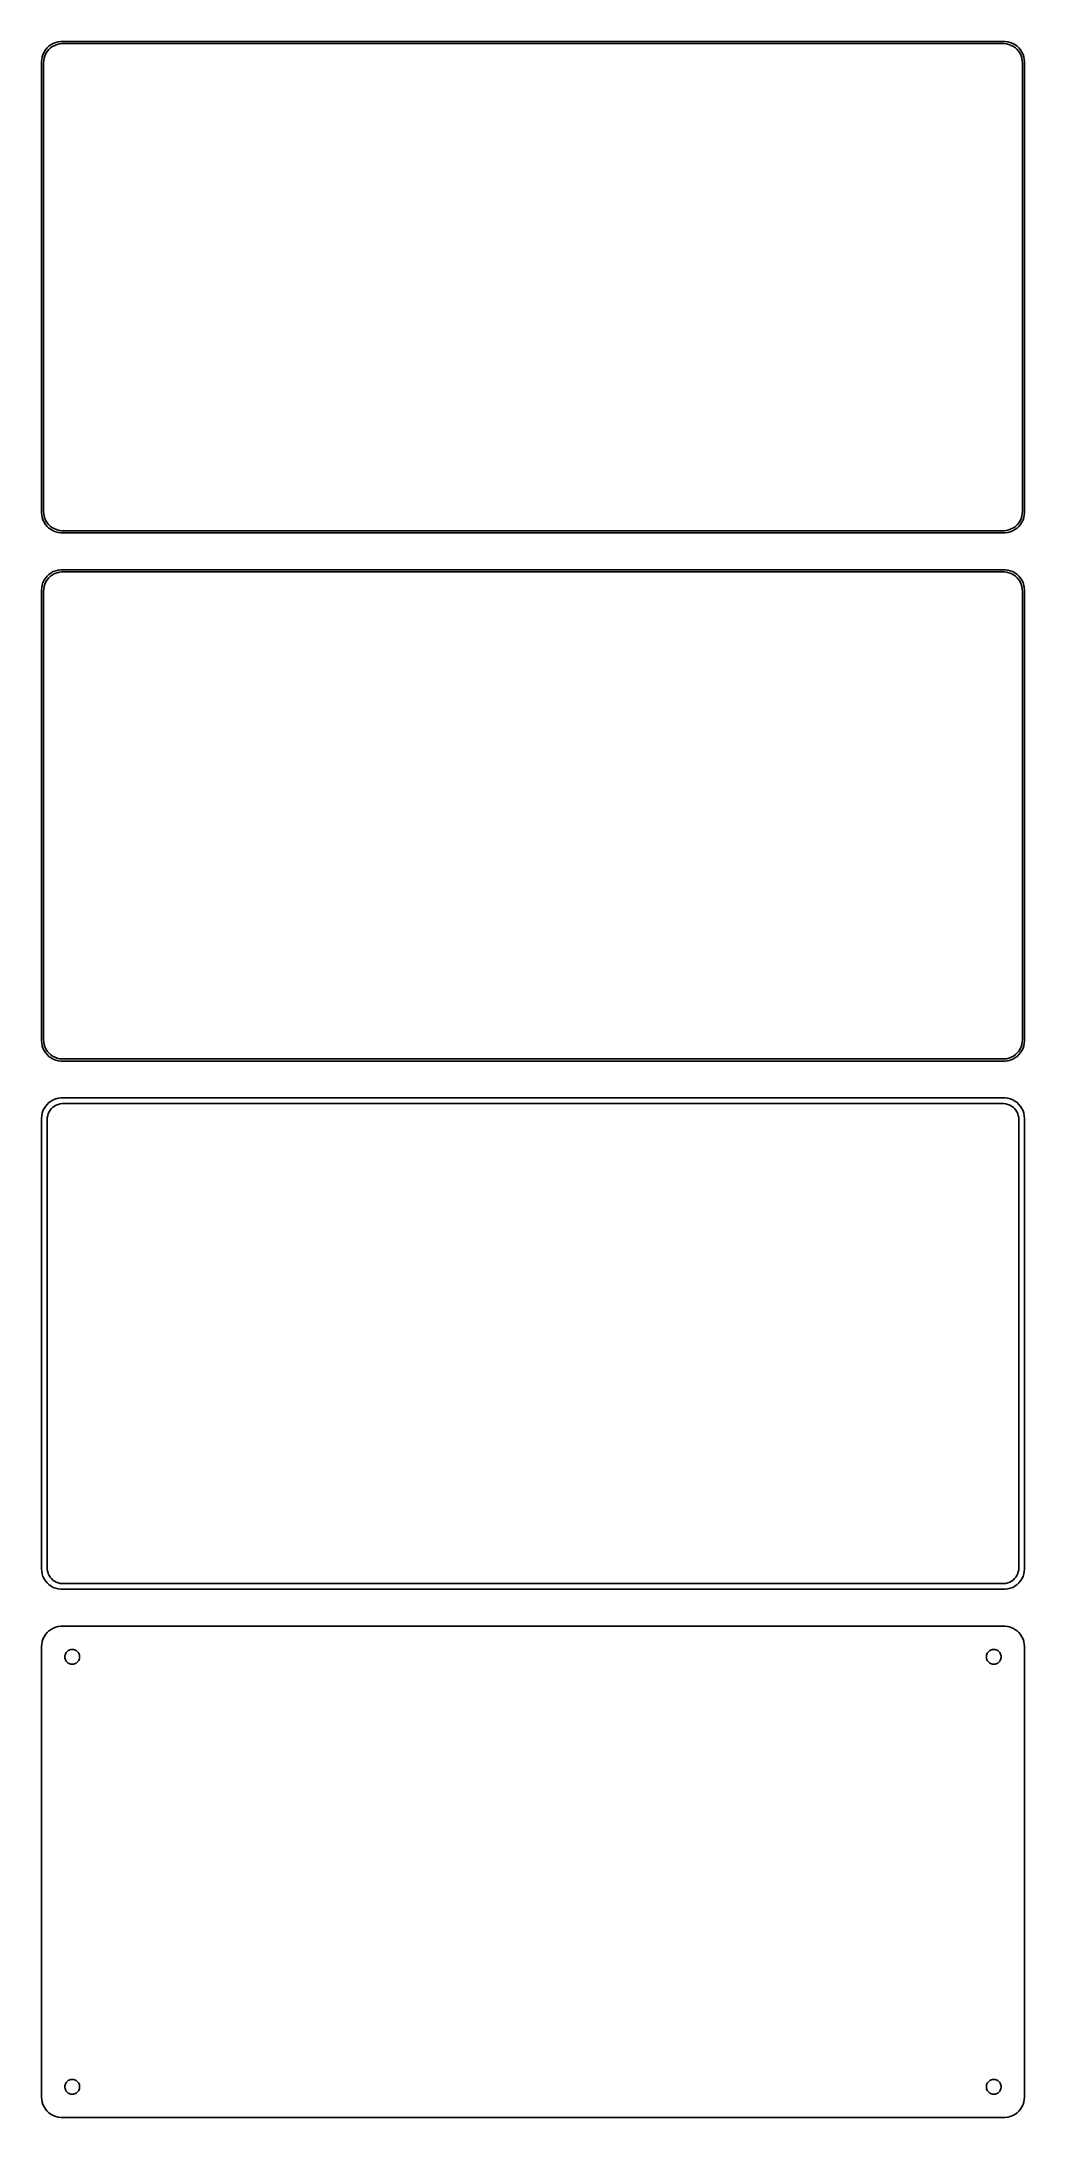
# Model space of a CAD drawing. Header units: metres. Extents: x -120 to 120, y 327 to 834.
import ezdxf

# ---------------------------------------------------------------- set-up
doc = ezdxf.new("R2010")
doc.units = ezdxf.units.M

msp = doc.modelspace()

# ---------------------------------------------------------------- linework, layer by layer
for p, q in [((-119.045, 831.939), (-119.382, 831.409)), ((-118.645, 832.423), (-119.045, 831.939)), ((-118.912, 831.038), (-118.593, 831.542)), ((-118.187, 832.853), (-118.645, 832.423)), ((-118.593, 831.542), (-118.213, 832.002)), ((-118.213, 832.002), (-117.778, 832.41)), ((-117.679, 833.222), (-118.187, 832.853)), ((-117.778, 832.41), (-117.295, 832.761)), ((-117.129, 833.524), (-117.679, 833.222)), ((-117.295, 832.761), (-116.772, 833.048)), ((-116.545, 833.755), (-117.129, 833.524)), ((-116.772, 833.048), (-116.218, 833.268)), ((-115.937, 833.911), (-116.545, 833.755)), ((-116.218, 833.268), (-115.64, 833.416)), ((-115.314, 833.99), (-115.937, 833.911)), ((-115.64, 833.416), (-115.048, 833.491)), ((115.314, 833.99), (-115.314, 833.99)), ((-115.048, 833.491), (115.048, 833.491)), ((115.048, 833.491), (115.64, 833.416)), ((115.937, 833.911), (115.314, 833.99)), ((115.64, 833.416), (116.218, 833.268)), ((116.545, 833.755), (115.937, 833.911)), ((116.218, 833.268), (116.772, 833.048)), ((117.129, 833.524), (116.545, 833.755)), ((116.772, 833.048), (117.295, 832.761)), ((117.679, 833.222), (117.129, 833.524)), ((117.295, 832.761), (117.778, 832.41)), ((118.187, 832.853), (117.679, 833.222)), ((117.778, 832.41), (118.213, 832.002)), ((118.645, 832.423), (118.187, 832.853)), ((118.213, 832.002), (118.593, 831.542)), ((118.593, 831.542), (118.912, 831.038)), ((119.045, 831.939), (118.645, 832.423)), ((119.382, 831.409), (119.045, 831.939)), ((-119.961, 829.627), (-120, 829)), ((-120, 829), (-120, 719)), ((-119.843, 830.243), (-119.961, 829.627)), ((-119.649, 830.841), (-119.843, 830.243)), ((-119.382, 831.409), (-119.649, 830.841)), ((-119.5, 828.75), (-119.463, 829.345)), ((-119.5, 719.25), (-119.5, 828.75)), ((-119.463, 829.345), (-119.351, 829.931)), ((-119.351, 829.931), (-119.166, 830.499)), ((-119.166, 830.499), (-118.912, 831.038)), ((118.912, 831.038), (119.166, 830.499)), ((119.166, 830.499), (119.351, 829.931)), ((119.351, 829.931), (119.463, 829.345)), ((119.649, 830.841), (119.382, 831.409)), ((119.463, 829.345), (119.5, 828.75)), ((119.5, 828.75), (119.5, 719.25)), ((119.843, 830.243), (119.649, 830.841)), ((119.961, 829.627), (119.843, 830.243)), ((120, 829), (119.961, 829.627)), ((120, 719), (120, 829)), ((-120, 719), (-119.961, 718.373)), ((-119.961, 718.373), (-119.843, 717.757)), ((-119.843, 717.757), (-119.649, 717.159)), ((-119.649, 717.159), (-119.382, 716.591)), ((-119.463, 718.655), (-119.5, 719.25)), ((-119.351, 718.069), (-119.463, 718.655)), ((-119.382, 716.591), (-119.045, 716.061)), ((-119.166, 717.501), (-119.351, 718.069)), ((-118.912, 716.962), (-119.166, 717.501)), ((-119.045, 716.061), (-118.645, 715.577)), ((-118.593, 716.458), (-118.912, 716.962)), ((-118.645, 715.577), (-118.187, 715.147)), ((-118.213, 715.998), (-118.593, 716.458)), ((-117.778, 715.59), (-118.213, 715.998)), ((-118.187, 715.147), (-117.679, 714.778)), ((-117.295, 715.239), (-117.778, 715.59)), ((-116.772, 714.952), (-117.295, 715.239)), ((-116.218, 714.732), (-116.772, 714.952)), ((116.772, 714.952), (116.218, 714.732)), ((117.295, 715.239), (116.772, 714.952)), ((117.778, 715.59), (117.295, 715.239)), ((117.679, 714.778), (118.187, 715.147)), ((118.213, 715.998), (117.778, 715.59)), ((118.187, 715.147), (118.645, 715.577)), ((118.593, 716.458), (118.213, 715.998)), ((118.912, 716.962), (118.593, 716.458)), ((118.645, 715.577), (119.045, 716.061)), ((119.166, 717.501), (118.912, 716.962)), ((119.045, 716.061), (119.382, 716.591)), ((119.351, 718.069), (119.166, 717.501)), ((119.463, 718.655), (119.351, 718.069)), ((119.382, 716.591), (119.649, 717.159)), ((119.5, 719.25), (119.463, 718.655)), ((119.649, 717.159), (119.843, 717.757)), ((119.843, 717.757), (119.961, 718.373)), ((119.961, 718.373), (120, 719)), ((-117.679, 714.778), (-117.129, 714.476)), ((-117.129, 714.476), (-116.545, 714.245)), ((-116.545, 714.245), (-115.937, 714.089)), ((-115.64, 714.584), (-116.218, 714.732)), ((-115.937, 714.089), (-115.314, 714.01)), ((-115.048, 714.509), (-115.64, 714.584)), ((-115.314, 714.01), (115.314, 714.01)), ((115.048, 714.509), (-115.048, 714.509)), ((115.64, 714.584), (115.048, 714.509)), ((115.314, 714.01), (115.937, 714.089)), ((116.218, 714.732), (115.64, 714.584)), ((115.937, 714.089), (116.545, 714.245)), ((116.545, 714.245), (117.129, 714.476)), ((117.129, 714.476), (117.679, 714.778)), ((-116.545, 704.755), (-117.129, 704.524)), ((-115.937, 704.911), (-116.545, 704.755)), ((-115.314, 704.99), (-115.937, 704.911)), ((115.314, 704.99), (-115.314, 704.99)), ((115.937, 704.911), (115.314, 704.99)), ((116.545, 704.755), (115.937, 704.911)), ((117.129, 704.524), (116.545, 704.755)), ((-119.961, 700.627), (-120, 700)), ((-120, 700), (-120, 590)), ((-119.843, 701.243), (-119.961, 700.627)), ((-119.649, 701.841), (-119.843, 701.243)), ((-119.382, 702.409), (-119.649, 701.841)), ((-119.5, 699.75), (-119.463, 700.345)), ((-119.5, 590.25), (-119.5, 699.75)), ((-119.463, 700.345), (-119.351, 700.931)), ((-119.045, 702.939), (-119.382, 702.409)), ((-119.351, 700.931), (-119.166, 701.499)), ((-119.166, 701.499), (-118.912, 702.038)), ((-118.645, 703.423), (-119.045, 702.939)), ((-118.912, 702.038), (-118.593, 702.542)), ((-118.187, 703.853), (-118.645, 703.423)), ((-118.593, 702.542), (-118.213, 703.002)), ((-118.213, 703.002), (-117.778, 703.41)), ((-117.679, 704.222), (-118.187, 703.853)), ((-117.778, 703.41), (-117.295, 703.761)), ((-117.129, 704.524), (-117.679, 704.222)), ((-117.295, 703.761), (-116.772, 704.048)), ((-116.772, 704.048), (-116.218, 704.268)), ((-116.218, 704.268), (-115.64, 704.416)), ((-115.64, 704.416), (-115.048, 704.491)), ((-115.048, 704.491), (115.048, 704.491)), ((115.048, 704.491), (115.64, 704.416)), ((115.64, 704.416), (116.218, 704.268)), ((116.218, 704.268), (116.772, 704.048)), ((116.772, 704.048), (117.295, 703.761)), ((117.679, 704.222), (117.129, 704.524)), ((117.295, 703.761), (117.778, 703.41)), ((118.187, 703.853), (117.679, 704.222)), ((117.778, 703.41), (118.213, 703.002)), ((118.645, 703.423), (118.187, 703.853)), ((118.213, 703.002), (118.593, 702.542)), ((118.593, 702.542), (118.912, 702.038)), ((119.045, 702.939), (118.645, 703.423)), ((118.912, 702.038), (119.166, 701.499)), ((119.382, 702.409), (119.045, 702.939)), ((119.166, 701.499), (119.351, 700.931)), ((119.351, 700.931), (119.463, 700.345)), ((119.649, 701.841), (119.382, 702.409)), ((119.463, 700.345), (119.5, 699.75)), ((119.5, 699.75), (119.5, 590.25)), ((119.843, 701.243), (119.649, 701.841)), ((119.961, 700.627), (119.843, 701.243)), ((120, 700), (119.961, 700.627)), ((120, 590), (120, 700)), ((-120, 590), (-119.961, 589.373)), ((-119.961, 589.373), (-119.843, 588.757)), ((-119.843, 588.757), (-119.649, 588.159)), ((-119.649, 588.159), (-119.382, 587.591)), ((-119.463, 589.655), (-119.5, 590.25)), ((-119.351, 589.069), (-119.463, 589.655)), ((-119.166, 588.501), (-119.351, 589.069)), ((-118.912, 587.962), (-119.166, 588.501)), ((119.166, 588.501), (118.912, 587.962)), ((119.351, 589.069), (119.166, 588.501)), ((119.463, 589.655), (119.351, 589.069)), ((119.382, 587.591), (119.649, 588.159)), ((119.5, 590.25), (119.463, 589.655)), ((119.649, 588.159), (119.843, 588.757)), ((119.843, 588.757), (119.961, 589.373)), ((119.961, 589.373), (120, 590)), ((-119.382, 587.591), (-119.045, 587.061)), ((-119.045, 587.061), (-118.645, 586.577)), ((-118.593, 587.458), (-118.912, 587.962)), ((-118.645, 586.577), (-118.187, 586.147)), ((-118.213, 586.998), (-118.593, 587.458)), ((-117.778, 586.59), (-118.213, 586.998)), ((-118.187, 586.147), (-117.679, 585.778)), ((-117.295, 586.239), (-117.778, 586.59)), ((-117.679, 585.778), (-117.129, 585.476)), ((-116.772, 585.952), (-117.295, 586.239)), ((-117.129, 585.476), (-116.545, 585.245)), ((-116.218, 585.732), (-116.772, 585.952)), ((-116.545, 585.245), (-115.937, 585.089)), ((-115.64, 585.584), (-116.218, 585.732)), ((-115.937, 585.089), (-115.314, 585.01)), ((-115.048, 585.509), (-115.64, 585.584)), ((-115.314, 585.01), (115.314, 585.01)), ((115.048, 585.509), (-115.048, 585.509)), ((115.64, 585.584), (115.048, 585.509)), ((115.314, 585.01), (115.937, 585.089)), ((116.218, 585.732), (115.64, 585.584)), ((115.937, 585.089), (116.545, 585.245)), ((116.772, 585.952), (116.218, 585.732)), ((116.545, 585.245), (117.129, 585.476)), ((117.295, 586.239), (116.772, 585.952)), ((117.129, 585.476), (117.679, 585.778)), ((117.778, 586.59), (117.295, 586.239)), ((117.679, 585.778), (118.187, 586.147)), ((118.213, 586.998), (117.778, 586.59)), ((118.187, 586.147), (118.645, 586.577)), ((118.593, 587.458), (118.213, 586.998)), ((118.912, 587.962), (118.593, 587.458)), ((118.645, 586.577), (119.045, 587.061)), ((119.045, 587.061), (119.382, 587.591)), ((-119.382, 573.409), (-119.649, 572.841)), ((-119.045, 573.939), (-119.382, 573.409)), ((-118.645, 574.423), (-119.045, 573.939)), ((-118.187, 574.853), (-118.645, 574.423)), ((-117.679, 575.222), (-118.187, 574.853)), ((-118.141, 572.614), (-117.88, 573.024)), ((-117.88, 573.024), (-117.571, 573.399)), ((-117.129, 575.524), (-117.679, 575.222)), ((-117.571, 573.399), (-117.216, 573.731)), ((-117.216, 573.731), (-116.823, 574.017)), ((-116.545, 575.755), (-117.129, 575.524)), ((-116.823, 574.017), (-116.398, 574.251)), ((-115.937, 575.911), (-116.545, 575.755)), ((-116.398, 574.251), (-115.946, 574.43)), ((-115.946, 574.43), (-115.475, 574.551)), ((-115.314, 575.99), (-115.937, 575.911)), ((-115.475, 574.551), (-114.993, 574.612)), ((115.314, 575.99), (-115.314, 575.99)), ((-114.993, 574.612), (114.993, 574.612)), ((114.993, 574.612), (115.475, 574.551)), ((115.937, 575.911), (115.314, 575.99)), ((115.475, 574.551), (115.946, 574.43)), ((116.545, 575.755), (115.937, 575.911)), ((115.946, 574.43), (116.398, 574.251)), ((116.398, 574.251), (116.823, 574.017)), ((117.129, 575.524), (116.545, 575.755)), ((116.823, 574.017), (117.216, 573.731)), ((117.679, 575.222), (117.129, 575.524)), ((117.216, 573.731), (117.571, 573.399)), ((117.571, 573.399), (117.88, 573.024)), ((118.187, 574.853), (117.679, 575.222)), ((117.88, 573.024), (118.141, 572.614)), ((118.645, 574.423), (118.187, 574.853)), ((119.045, 573.939), (118.645, 574.423)), ((119.382, 573.409), (119.045, 573.939)), ((119.649, 572.841), (119.382, 573.409)), ((-119.961, 571.627), (-120, 571)), ((-120, 571), (-120, 461)), ((-119.843, 572.243), (-119.961, 571.627)), ((-119.649, 572.841), (-119.843, 572.243)), ((-118.619, 570.75), (-118.589, 571.235)), ((-118.619, 461.25), (-118.619, 570.75)), ((-118.589, 571.235), (-118.498, 571.712)), ((-118.498, 571.712), (-118.348, 572.174)), ((-118.348, 572.174), (-118.141, 572.614)), ((118.141, 572.614), (118.348, 572.174)), ((118.348, 572.174), (118.498, 571.712)), ((118.498, 571.712), (118.589, 571.235)), ((118.589, 571.235), (118.619, 570.75)), ((118.619, 570.75), (118.619, 461.25)), ((119.843, 572.243), (119.649, 572.841)), ((119.961, 571.627), (119.843, 572.243)), ((120, 571), (119.961, 571.627)), ((120, 461), (120, 571)), ((-120, 461), (-119.961, 460.373)), ((-119.961, 460.373), (-119.843, 459.757)), ((-119.843, 459.757), (-119.649, 459.159)), ((-119.649, 459.159), (-119.382, 458.591)), ((-119.382, 458.591), (-119.045, 458.061)), ((-119.045, 458.061), (-118.645, 457.577)), ((-118.645, 457.577), (-118.187, 457.147)), ((-118.589, 460.765), (-118.619, 461.25)), ((-118.498, 460.288), (-118.589, 460.765)), ((-118.348, 459.826), (-118.498, 460.288)), ((-118.141, 459.386), (-118.348, 459.826)), ((-118.187, 457.147), (-117.679, 456.778)), ((-117.88, 458.976), (-118.141, 459.386)), ((-117.571, 458.601), (-117.88, 458.976)), ((-117.679, 456.778), (-117.129, 456.476)), ((-117.216, 458.269), (-117.571, 458.601)), ((-116.823, 457.983), (-117.216, 458.269)), ((-117.129, 456.476), (-116.545, 456.245)), ((-116.398, 457.749), (-116.823, 457.983)), ((-115.946, 457.57), (-116.398, 457.749)), ((-115.475, 457.449), (-115.946, 457.57)), ((-114.993, 457.388), (-115.475, 457.449)), ((114.993, 457.388), (-114.993, 457.388)), ((115.475, 457.449), (114.993, 457.388)), ((115.946, 457.57), (115.475, 457.449)), ((116.398, 457.749), (115.946, 457.57)), ((116.823, 457.983), (116.398, 457.749)), ((116.545, 456.245), (117.129, 456.476)), ((117.216, 458.269), (116.823, 457.983)), ((117.129, 456.476), (117.679, 456.778)), ((117.571, 458.601), (117.216, 458.269)), ((117.88, 458.976), (117.571, 458.601)), ((117.679, 456.778), (118.187, 457.147)), ((118.141, 459.386), (117.88, 458.976)), ((118.348, 459.826), (118.141, 459.386)), ((118.187, 457.147), (118.645, 457.577)), ((118.498, 460.288), (118.348, 459.826)), ((118.589, 460.765), (118.498, 460.288)), ((118.619, 461.25), (118.589, 460.765)), ((118.645, 457.577), (119.045, 458.061)), ((119.045, 458.061), (119.382, 458.591)), ((119.382, 458.591), (119.649, 459.159)), ((119.649, 459.159), (119.843, 459.757)), ((119.843, 459.757), (119.961, 460.373)), ((119.961, 460.373), (120, 461)), ((-116.545, 456.245), (-115.937, 456.089)), ((-115.937, 456.089), (-115.314, 456.01)), ((-115.314, 456.01), (115.314, 456.01)), ((115.314, 456.01), (115.937, 456.089)), ((115.937, 456.089), (116.545, 456.245)), ((-117.679, 446.222), (-118.187, 445.853)), ((-117.129, 446.524), (-117.679, 446.222)), ((-116.545, 446.755), (-117.129, 446.524)), ((-115.937, 446.911), (-116.545, 446.755)), ((-115.314, 446.99), (-115.937, 446.911)), ((115.314, 446.99), (-115.314, 446.99)), ((115.937, 446.911), (115.314, 446.99)), ((116.545, 446.755), (115.937, 446.911)), ((117.129, 446.524), (116.545, 446.755)), ((117.679, 446.222), (117.129, 446.524)), ((118.187, 445.853), (117.679, 446.222)), ((-119.961, 442.627), (-120, 442)), ((-120, 442), (-120, 332)), ((-119.843, 443.243), (-119.961, 442.627)), ((-119.649, 443.841), (-119.843, 443.243)), ((-119.382, 444.409), (-119.649, 443.841)), ((-119.045, 444.939), (-119.382, 444.409)), ((-118.645, 445.423), (-119.045, 444.939)), ((-118.187, 445.853), (-118.645, 445.423)), ((-113.464, 441.02), (-113.266, 441.129)), ((-113.266, 441.129), (-113.056, 441.212)), ((-113.056, 441.212), (-112.837, 441.268)), ((-112.837, 441.268), (-112.613, 441.296)), ((-112.613, 441.296), (-112.387, 441.296)), ((-112.387, 441.296), (-112.163, 441.268)), ((-112.163, 441.268), (-111.944, 441.212)), ((-111.944, 441.212), (-111.734, 441.129)), ((-111.734, 441.129), (-111.536, 441.02)), ((111.536, 441.02), (111.734, 441.129)), ((111.734, 441.129), (111.944, 441.212)), ((111.944, 441.212), (112.163, 441.268)), ((112.163, 441.268), (112.387, 441.296)), ((112.387, 441.296), (112.613, 441.296)), ((112.613, 441.296), (112.837, 441.268)), ((112.837, 441.268), (113.056, 441.212)), ((113.056, 441.212), (113.266, 441.129)), ((113.266, 441.129), (113.464, 441.02)), ((118.645, 445.423), (118.187, 445.853)), ((119.045, 444.939), (118.645, 445.423)), ((119.382, 444.409), (119.045, 444.939)), ((119.649, 443.841), (119.382, 444.409)), ((119.843, 443.243), (119.649, 443.841)), ((119.961, 442.627), (119.843, 443.243)), ((120, 442), (119.961, 442.627)), ((120, 332), (120, 442)), ((-114.3, 439.5), (-114.286, 439.726)), ((-114.286, 439.274), (-114.3, 439.5)), ((-114.286, 439.726), (-114.243, 439.948)), ((-114.243, 439.052), (-114.286, 439.274)), ((-114.243, 439.948), (-114.174, 440.163)), ((-114.174, 438.837), (-114.243, 439.052)), ((-114.174, 440.163), (-114.077, 440.367)), ((-114.077, 438.633), (-114.174, 438.837)), ((-114.077, 440.367), (-113.956, 440.558)), ((-113.956, 438.442), (-114.077, 438.633)), ((-113.956, 440.558), (-113.812, 440.732)), ((-113.812, 438.268), (-113.956, 438.442)), ((-113.812, 440.732), (-113.647, 440.887)), ((-113.647, 438.113), (-113.812, 438.268)), ((-113.647, 440.887), (-113.464, 441.02)), ((-113.464, 437.98), (-113.647, 438.113)), ((-113.266, 437.871), (-113.464, 437.98)), ((-113.056, 437.788), (-113.266, 437.871)), ((-112.837, 437.732), (-113.056, 437.788)), ((-112.613, 437.704), (-112.837, 437.732)), ((-112.387, 437.704), (-112.613, 437.704)), ((-112.163, 437.732), (-112.387, 437.704)), ((-111.944, 437.788), (-112.163, 437.732)), ((-111.734, 437.871), (-111.944, 437.788)), ((-111.536, 437.98), (-111.734, 437.871)), ((-111.536, 441.02), (-111.353, 440.887)), ((-111.353, 438.113), (-111.536, 437.98)), ((-111.353, 440.887), (-111.188, 440.732)), ((-111.188, 438.268), (-111.353, 438.113)), ((-111.188, 440.732), (-111.044, 440.558)), ((-111.044, 438.442), (-111.188, 438.268)), ((-111.044, 440.558), (-110.923, 440.367)), ((-110.923, 438.633), (-111.044, 438.442)), ((-110.923, 440.367), (-110.826, 440.163)), ((-110.826, 438.837), (-110.923, 438.633)), ((-110.826, 440.163), (-110.757, 439.948)), ((-110.757, 439.052), (-110.826, 438.837)), ((-110.757, 439.948), (-110.714, 439.726)), ((-110.714, 439.274), (-110.757, 439.052)), ((-110.714, 439.726), (-110.7, 439.5)), ((-110.7, 439.5), (-110.714, 439.274)), ((110.7, 439.5), (110.714, 439.726)), ((110.714, 439.274), (110.7, 439.5)), ((110.714, 439.726), (110.757, 439.948)), ((110.757, 439.052), (110.714, 439.274)), ((110.757, 439.948), (110.826, 440.163)), ((110.826, 438.837), (110.757, 439.052)), ((110.826, 440.163), (110.923, 440.367)), ((110.923, 438.633), (110.826, 438.837)), ((110.923, 440.367), (111.044, 440.558)), ((111.044, 438.442), (110.923, 438.633)), ((111.044, 440.558), (111.188, 440.732)), ((111.188, 438.268), (111.044, 438.442)), ((111.188, 440.732), (111.353, 440.887)), ((111.353, 438.113), (111.188, 438.268)), ((111.353, 440.887), (111.536, 441.02)), ((111.536, 437.98), (111.353, 438.113)), ((111.734, 437.871), (111.536, 437.98)), ((111.944, 437.788), (111.734, 437.871)), ((112.163, 437.732), (111.944, 437.788)), ((112.387, 437.704), (112.163, 437.732)), ((112.613, 437.704), (112.387, 437.704)), ((112.837, 437.732), (112.613, 437.704)), ((113.056, 437.788), (112.837, 437.732)), ((113.266, 437.871), (113.056, 437.788)), ((113.464, 437.98), (113.266, 437.871)), ((113.464, 441.02), (113.647, 440.887)), ((113.647, 438.113), (113.464, 437.98)), ((113.647, 440.887), (113.812, 440.732)), ((113.812, 438.268), (113.647, 438.113)), ((113.812, 440.732), (113.956, 440.558)), ((113.956, 438.442), (113.812, 438.268)), ((113.956, 440.558), (114.077, 440.367)), ((114.077, 438.633), (113.956, 438.442)), ((114.077, 440.367), (114.174, 440.163)), ((114.174, 438.837), (114.077, 438.633)), ((114.174, 440.163), (114.243, 439.948)), ((114.243, 439.052), (114.174, 438.837)), ((114.243, 439.948), (114.286, 439.726)), ((114.286, 439.274), (114.243, 439.052)), ((114.286, 439.726), (114.3, 439.5)), ((114.3, 439.5), (114.286, 439.274)), ((-114.3, 334.5), (-114.286, 334.726)), ((-114.286, 334.726), (-114.243, 334.948)), ((-114.243, 334.948), (-114.174, 335.163)), ((-114.174, 335.163), (-114.077, 335.367)), ((-114.077, 335.367), (-113.956, 335.558)), ((-113.956, 335.558), (-113.812, 335.732)), ((-113.812, 335.732), (-113.647, 335.887)), ((-113.647, 335.887), (-113.464, 336.02)), ((-113.464, 336.02), (-113.266, 336.129)), ((-113.266, 336.129), (-113.056, 336.212)), ((-113.056, 336.212), (-112.837, 336.268)), ((-112.837, 336.268), (-112.613, 336.296)), ((-112.613, 336.296), (-112.387, 336.296)), ((-112.387, 336.296), (-112.163, 336.268)), ((-112.163, 336.268), (-111.944, 336.212)), ((-111.944, 336.212), (-111.734, 336.129)), ((-111.734, 336.129), (-111.536, 336.02)), ((-111.536, 336.02), (-111.353, 335.887)), ((-111.353, 335.887), (-111.188, 335.732)), ((-111.188, 335.732), (-111.044, 335.558)), ((-111.044, 335.558), (-110.923, 335.367)), ((-110.923, 335.367), (-110.826, 335.163)), ((-110.826, 335.163), (-110.757, 334.948)), ((-110.757, 334.948), (-110.714, 334.726)), ((-110.714, 334.726), (-110.7, 334.5)), ((110.7, 334.5), (110.714, 334.726)), ((110.714, 334.726), (110.757, 334.948)), ((110.757, 334.948), (110.826, 335.163)), ((110.826, 335.163), (110.923, 335.367)), ((110.923, 335.367), (111.044, 335.558)), ((111.044, 335.558), (111.188, 335.732)), ((111.188, 335.732), (111.353, 335.887)), ((111.353, 335.887), (111.536, 336.02)), ((111.536, 336.02), (111.734, 336.129)), ((111.734, 336.129), (111.944, 336.212)), ((111.944, 336.212), (112.163, 336.268)), ((112.163, 336.268), (112.387, 336.296)), ((112.387, 336.296), (112.613, 336.296)), ((112.613, 336.296), (112.837, 336.268)), ((112.837, 336.268), (113.056, 336.212)), ((113.056, 336.212), (113.266, 336.129)), ((113.266, 336.129), (113.464, 336.02)), ((113.464, 336.02), (113.647, 335.887)), ((113.647, 335.887), (113.812, 335.732)), ((113.812, 335.732), (113.956, 335.558)), ((113.956, 335.558), (114.077, 335.367)), ((114.077, 335.367), (114.174, 335.163)), ((114.174, 335.163), (114.243, 334.948)), ((114.243, 334.948), (114.286, 334.726)), ((114.286, 334.726), (114.3, 334.5)), ((-120, 332), (-119.961, 331.373)), ((-119.961, 331.373), (-119.843, 330.757)), ((-119.843, 330.757), (-119.649, 330.159)), ((-119.649, 330.159), (-119.382, 329.591)), ((-119.382, 329.591), (-119.045, 329.061)), ((-114.286, 334.274), (-114.3, 334.5)), ((-114.243, 334.052), (-114.286, 334.274)), ((-114.174, 333.837), (-114.243, 334.052)), ((-114.077, 333.633), (-114.174, 333.837)), ((-113.956, 333.442), (-114.077, 333.633)), ((-113.812, 333.268), (-113.956, 333.442)), ((-113.647, 333.113), (-113.812, 333.268)), ((-113.464, 332.98), (-113.647, 333.113)), ((-113.266, 332.871), (-113.464, 332.98)), ((-113.056, 332.788), (-113.266, 332.871)), ((-112.837, 332.732), (-113.056, 332.788)), ((-112.613, 332.704), (-112.837, 332.732)), ((-112.387, 332.704), (-112.613, 332.704)), ((-112.163, 332.732), (-112.387, 332.704)), ((-111.944, 332.788), (-112.163, 332.732)), ((-111.734, 332.871), (-111.944, 332.788)), ((-111.536, 332.98), (-111.734, 332.871)), ((-111.353, 333.113), (-111.536, 332.98)), ((-111.188, 333.268), (-111.353, 333.113)), ((-111.044, 333.442), (-111.188, 333.268)), ((-110.923, 333.633), (-111.044, 333.442)), ((-110.826, 333.837), (-110.923, 333.633)), ((-110.757, 334.052), (-110.826, 333.837)), ((-110.714, 334.274), (-110.757, 334.052)), ((-110.7, 334.5), (-110.714, 334.274)), ((110.714, 334.274), (110.7, 334.5)), ((110.757, 334.052), (110.714, 334.274)), ((110.826, 333.837), (110.757, 334.052)), ((110.923, 333.633), (110.826, 333.837)), ((111.044, 333.442), (110.923, 333.633)), ((111.188, 333.268), (111.044, 333.442)), ((111.353, 333.113), (111.188, 333.268)), ((111.536, 332.98), (111.353, 333.113)), ((111.734, 332.871), (111.536, 332.98)), ((111.944, 332.788), (111.734, 332.871)), ((112.163, 332.732), (111.944, 332.788)), ((112.387, 332.704), (112.163, 332.732)), ((112.613, 332.704), (112.387, 332.704)), ((112.837, 332.732), (112.613, 332.704)), ((113.056, 332.788), (112.837, 332.732)), ((113.266, 332.871), (113.056, 332.788)), ((113.464, 332.98), (113.266, 332.871)), ((113.647, 333.113), (113.464, 332.98)), ((113.812, 333.268), (113.647, 333.113)), ((113.956, 333.442), (113.812, 333.268)), ((114.077, 333.633), (113.956, 333.442)), ((114.174, 333.837), (114.077, 333.633)), ((114.243, 334.052), (114.174, 333.837)), ((114.286, 334.274), (114.243, 334.052)), ((114.3, 334.5), (114.286, 334.274)), ((119.045, 329.061), (119.382, 329.591)), ((119.382, 329.591), (119.649, 330.159)), ((119.649, 330.159), (119.843, 330.757)), ((119.843, 330.757), (119.961, 331.373)), ((119.961, 331.373), (120, 332)), ((-119.045, 329.061), (-118.645, 328.577)), ((-118.645, 328.577), (-118.187, 328.147)), ((-118.187, 328.147), (-117.679, 327.778)), ((-117.679, 327.778), (-117.129, 327.476)), ((-117.129, 327.476), (-116.545, 327.245)), ((-116.545, 327.245), (-115.937, 327.089)), ((-115.937, 327.089), (-115.314, 327.01)), ((-115.314, 327.01), (115.314, 327.01)), ((115.314, 327.01), (115.937, 327.089)), ((115.937, 327.089), (116.545, 327.245)), ((116.545, 327.245), (117.129, 327.476)), ((117.129, 327.476), (117.679, 327.778)), ((117.679, 327.778), (118.187, 328.147)), ((118.187, 328.147), (118.645, 328.577)), ((118.645, 328.577), (119.045, 329.061))]:
    msp.add_line(p, q)

doc.saveas('drawing.dxf')
